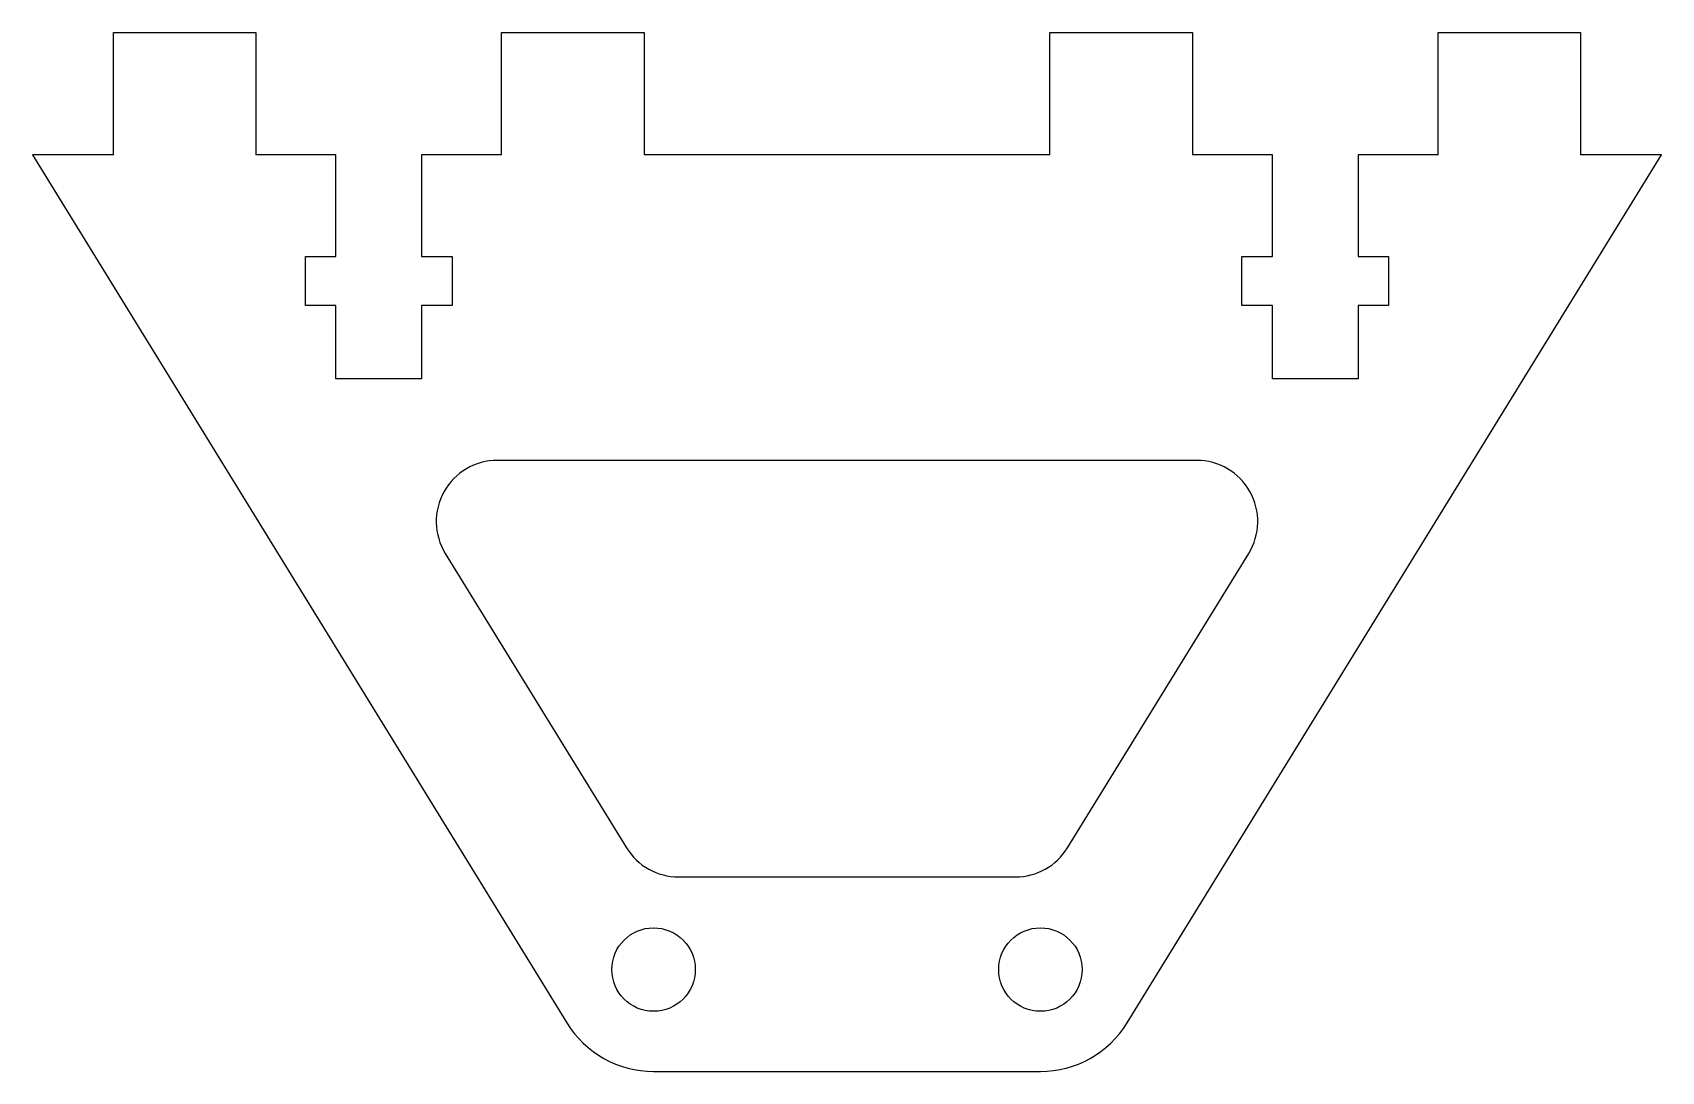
# Model space of a CAD drawing. Header units: millimetres. Extents: x -40 to 40, y -45 to 6.
import ezdxf

# ---------------------------------------------------------------- set-up
doc = ezdxf.new("R2010")
doc.units = ezdxf.units.MM

msp = doc.modelspace()

# ---------------------------------------------------------------- linework, layer by layer
at = {"color": 7, "linetype": 'Continuous', "lineweight": 25}
for p, q in [((-36.032, 6), (-29.032, 6)), ((-36.032, 0), (-36.032, 6)), ((-29.032, 6), (-29.032, 0)), ((-16.968, 6), (-9.968, 6)), ((-16.968, 0), (-16.968, 6)), ((-9.968, 6), (-9.968, 0)), ((9.968, 6), (16.968, 6)), ((9.968, 0), (9.968, 6)), ((16.968, 6), (16.968, 0)), ((29.032, 6), (36.032, 6)), ((29.032, 0), (29.032, 6)), ((36.032, 6), (36.032, 0)), ((-36.032, 0), (-40, 0)), ((-40, 0), (-13.758, -42.621)), ((-25.1, 0), (-29.032, 0)), ((-25.1, -5), (-25.1, 0)), ((-16.968, 0), (-20.9, 0)), ((-20.9, 0), (-20.9, -5)), ((9.968, 0), (-9.968, 0)), ((13.758, -42.621), (40, 0)), ((20.9, 0), (16.968, 0)), ((20.9, -5), (20.9, 0)), ((25.1, 0), (25.1, -5)), ((29.032, 0), (25.1, 0)), ((40, 0), (36.032, 0)), ((-26.6, -7.4), (-26.6, -5)), ((-26.6, -5), (-25.1, -5)), ((-20.9, -5), (-19.4, -5)), ((-19.4, -5), (-19.4, -7.4)), ((19.4, -7.4), (19.4, -5)), ((19.4, -5), (20.9, -5)), ((25.1, -5), (26.6, -5)), ((26.6, -5), (26.6, -7.4)), ((-25.1, -7.4), (-26.6, -7.4)), ((-25.1, -11), (-25.1, -7.4)), ((-19.4, -7.4), (-20.9, -7.4)), ((-20.9, -7.4), (-20.9, -11)), ((20.9, -7.4), (19.4, -7.4)), ((20.9, -11), (20.9, -7.4)), ((26.6, -7.4), (25.1, -7.4)), ((25.1, -7.4), (25.1, -11)), ((-20.9, -11), (-25.1, -11)), ((25.1, -11), (20.9, -11)), ((17.174, -15), (-17.174, -15)), ((-19.728, -19.573), (-10.83, -34.026)), ((10.83, -34.026), (19.728, -19.573)), ((-8.275, -35.453), (8.275, -35.453)), ((-9.5, -45), (9.5, -45))]:
    msp.add_line(p, q, dxfattribs=at)
for centre in [(-9.5, -40), (9.5, -40)]:
    msp.add_circle(centre, 2.05, dxfattribs=at)
for centre, radius, start, end in [((-17.174, -18), 3, 90, 211.62087), ((17.174, -18), 3, 328.37913, 90), ((-8.275, -32.453), 3, 211.62087, 270), ((8.275, -32.453), 3, 270, 328.37913), ((-9.5, -40), 5, 211.62087, 270), ((9.5, -40), 5, 270, 328.37913)]:
    msp.add_arc(centre, radius, start, end, dxfattribs=at)

doc.saveas('drawing.dxf')
